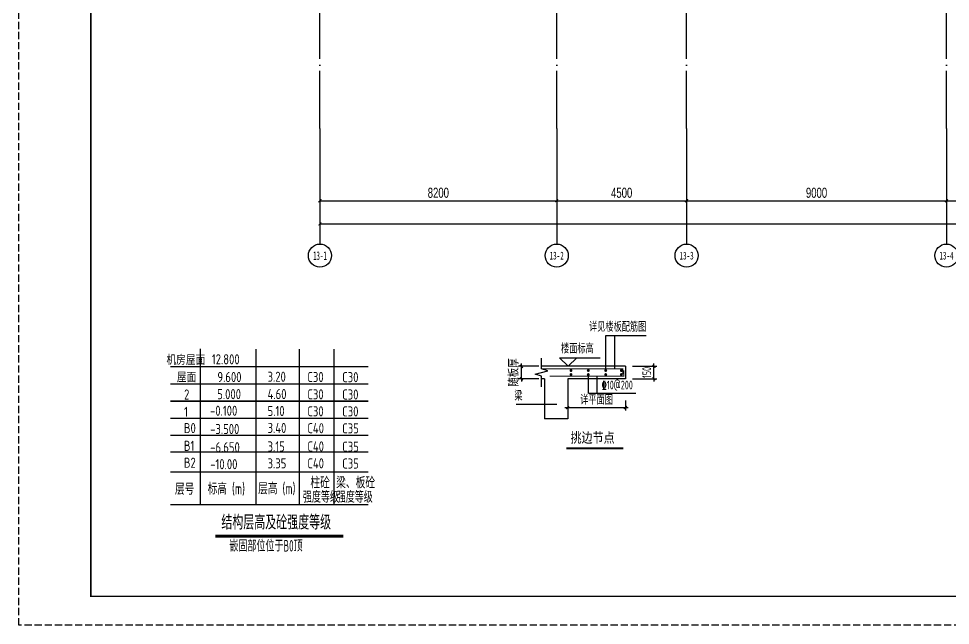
# Model space of a CAD drawing. Extents: x -67167 to 417929, y -86205 to 407116.
# Drawn here: x 73505 to 105777, y 232032 to 253045 of the extents above; entities that cross this region are included whole.
import ezdxf
from ezdxf.enums import TextEntityAlignment as Align

# ---------------------------------------------------------------- set-up
doc = ezdxf.new("R2010")
doc.units = 0
doc.header["$LTSCALE"] = 1000
doc.linetypes.add('DASH', pattern=[0.35, 0.25, -0.1])
doc.linetypes.add('X-104 13#平面$0$DOTE', pattern=[2.42, 2, -0.2, 0.02, -0.2])
doc.layers.get('Defpoints').update_dxf_attribs({"color": 165})
for name, color, linetype in [('AXIS_TEXT', 7, 'Continuous'), ('DIM', 3, 'Continuous'), ('REIN', 1, 'Continuous'), ('s-beam', 4, 'DASH'), ('s-dim', 3, 'Continuous'), ('s-rein', 1, 'Continuous'), ('s-text', 7, 'Continuous'), ('s-thin', 3, 'Continuous'), ('X-104 13#平面$0$01-标注_轴线坐标', 132, 'Continuous'), ('X-104 13#平面$0$02-TEXT_轴号', 7, 'Continuous'), ('X-104 13#平面$0$A_AXIS-轴线', 36, 'X-104 13#平面$0$DOTE'), ('X-104-9#-层高表$0$X-1#楼层高表$0$PUB_DIM', 3, 'Continuous'), ('X-104-9#-层高表$0$X-1#楼层高表$0$S-ANNO-TABS', 4, 'Continuous'), ('X-104-9#-层高表$0$说明文字', 7, 'Continuous'), ('墙柱说明', 7, 'Continuous'), ('砼墙', 2, 'Continuous')]:
    doc.layers.add(name, color=color, linetype=linetype)
doc.layers.add('楼板正筋钢筋', color=1, linetype='Continuous', lineweight=35)
doc.styles.add('-宋体', font='simhei.ttf', dxfattribs={"width": 0.8})
doc.styles.add('COMPLEX', font='COMPLEX')
doc.styles.add('TSSD_Dimension', font='Tssdeng.shx', dxfattribs={"width": 0.7, "bigfont": 'hztxt.shx'})
doc.styles.add('TSSD_Label', font='tssdeng.shx', dxfattribs={"width": 0.7, "bigfont": 'hztxt.shx'})
doc.styles.add('X-104 13#平面$0$_TCH_AXIS', font='STXIHEI.TTF', dxfattribs={"width": 0.75})
doc.styles.add('X-104 13#平面$0$_TCH_DIM_T3', font='', dxfattribs={"width": 0.705882})
doc.styles.add('X-104-9#-层高表$0$hzjg', font='tssdeng.shx', dxfattribs={"width": 0.8, "bigfont": 'tssdchn.shx'})
doc.styles.get('X-104 13#平面$0$_TCH_DIM_T3').set_extended_font_data('FZXiHei I-Z08S')
doc.dimstyles.new('TSSD_100_100', dxfattribs={"dimtxt": 300, "dimasz": 100, "dimexe": 100, "dimexo": 250, "dimgap": 100, "dimtad": 1, "dimdec": 0, "dimzin": 0, "dimdsep": 46, "dimtxsty": 'TSSD_Dimension', "dimblk": 'ARCHTICK', "dimblk1": 'ARCHTICK', "dimblk2": 'ARCHTICK', "dimcen": 0, "dimdle": 100, "dimclrt": 7, "dimadec": 0, "dimazin": 0, "dimtfac": 1, "dimtdec": 0, "dimtix": 1, "dimtmove": 2, "dimatfit": 3, "dimfxl": 1, "dimtolj": 1, "dimtzin": 0, "dimarcsym": 0})
doc.dimstyles.new('TSSD_25_100', dxfattribs={"dimtxt": 350, "dimasz": 100, "dimexe": 100, "dimexo": 250, "dimgap": 100, "dimtad": 1, "dimdec": 0, "dimlfac": 0.25, "dimzin": 0, "dimdsep": 46, "dimtxsty": 'TSSD_Dimension', "dimblk": 'ARCHTICK', "dimblk1": 'ARCHTICK', "dimblk2": 'ARCHTICK', "dimcen": 0, "dimdle": 100, "dimclrt": 7, "dimadec": 0, "dimazin": 0, "dimtfac": 1, "dimtdec": 0, "dimtix": 1, "dimtmove": 2, "dimatfit": 3, "dimfxl": 1, "dimtolj": 1, "dimtzin": 0, "dimarcsym": 0})
doc.dimstyles.new('X-104 13#平面$0$_TCH_ARCH&&100', dxfattribs={"dimtxt": 350, "dimasz": 100, "dimexe": 250, "dimexo": 300, "dimgap": 100, "dimtad": 1, "dimdec": 0, "dimzin": 0, "dimdsep": 46, "dimtxsty": 'X-104 13#平面$0$_TCH_DIM_T3', "dimblk": 'X-104 13#平面$0$_ArchTick', "dimcen": 0.09, "dimclrt": 7, "dimazin": 2, "dimtfac": 1, "dimtdec": 0, "dimtix": 1, "dimtmove": 2, "dimatfit": 3, "dimfxl": 1, "dimtolj": 1, "dimtzin": 0, "dimarcsym": 0})

# ---------------------------------------------------------------- blocks, each defined once
blk = doc.blocks.new('_AXISO')
blk.add_circle((0, 0), 0.5)
at = {"layer": 'AXIS_TEXT', "style": 'COMPLEX', "width": 1.041667}
blk.add_attdef('A', text='', height=0.56, dxfattribs=at).set_placement((-0.25, -0.28), (0.25, -0.28), align=Align.FIT)
blk = doc.blocks.new('X-104 13#平面$0$_ArchTick')
at = {"color": 0, "linetype": 'ByBlock', "const_width": 0.4}
blk.add_lwpolyline([(-0.5, -0.5), (0.5, 0.5)], dxfattribs=at)
blk = doc.blocks.new('*D467')
at = {"layer": 'Defpoints', "color": 0, "transparency": 16777216}
for p in [(-200, -7401), (57500, -7401), (57500, -10701)]:
    blk.add_point(p, dxfattribs=at)
at = {"layer": 'X-104 13#平面$0$01-标注_轴线坐标', "color": 0, "lineweight": -2, "transparency": 16777216}
for p, q in [((-200, -7701), (-200, -10951)), ((57500, -7701), (57500, -10951)), ((-200, -10701), (57500, -10701))]:
    blk.add_line(p, q, dxfattribs=at)
at = {"layer": 'X-104 13#平面$0$01-标注_轴线坐标', "color": 0, "lineweight": -2, "transparency": 16777216, "xscale": 100, "yscale": 100, "zscale": 100, "rotation": 180}
blk.add_blockref('X-104 13#平面$0$_ArchTick', (-200, -10701), dxfattribs=at)
at = {"layer": 'X-104 13#平面$0$01-标注_轴线坐标', "color": 0, "lineweight": -2, "transparency": 16777216, "xscale": 100, "yscale": 100, "zscale": 100}
blk.add_blockref('X-104 13#平面$0$_ArchTick', (57500, -10701), dxfattribs=at)
at = {"layer": 'X-104 13#平面$0$01-标注_轴线坐标', "color": 7, "transparency": 16777216, "insert": (28650, -10426), "char_height": 350, "attachment_point": 5, "style": 'X-104 13#平面$0$_TCH_DIM_T3'}
blk.add_mtext('\\A1;57700', dxfattribs=at)
blk = doc.blocks.new('*D468')
at = {"layer": 'Defpoints', "color": 0, "transparency": 16777216}
for p in [(-200, -7401), (8000, -7401), (8000, -9901)]:
    blk.add_point(p, dxfattribs=at)
at = {"layer": 'X-104 13#平面$0$01-标注_轴线坐标', "color": 0, "lineweight": -2, "transparency": 16777216}
for p, q in [((-200, -7701), (-200, -10151)), ((8000, -7701), (8000, -10151)), ((-200, -9901), (8000, -9901))]:
    blk.add_line(p, q, dxfattribs=at)
at = {"layer": 'X-104 13#平面$0$01-标注_轴线坐标', "color": 0, "lineweight": -2, "transparency": 16777216, "xscale": 100, "yscale": 100, "zscale": 100, "rotation": 180}
blk.add_blockref('X-104 13#平面$0$_ArchTick', (-200, -9901), dxfattribs=at)
at = {"layer": 'X-104 13#平面$0$01-标注_轴线坐标', "color": 0, "lineweight": -2, "transparency": 16777216, "xscale": 100, "yscale": 100, "zscale": 100}
blk.add_blockref('X-104 13#平面$0$_ArchTick', (8000, -9901), dxfattribs=at)
at = {"layer": 'X-104 13#平面$0$01-标注_轴线坐标', "color": 7, "transparency": 16777216, "insert": (3900, -9626), "char_height": 350, "attachment_point": 5, "style": 'X-104 13#平面$0$_TCH_DIM_T3'}
blk.add_mtext('\\A1;8200', dxfattribs=at)
blk = doc.blocks.new('*D469')
at = {"layer": 'Defpoints', "color": 0, "transparency": 16777216}
for p in [(8000, -7401), (12500, -7401), (12500, -9901)]:
    blk.add_point(p, dxfattribs=at)
at = {"layer": 'X-104 13#平面$0$01-标注_轴线坐标', "color": 0, "lineweight": -2, "transparency": 16777216}
for p, q in [((8000, -7701), (8000, -10151)), ((12500, -7701), (12500, -10151)), ((8000, -9901), (12500, -9901))]:
    blk.add_line(p, q, dxfattribs=at)
at = {"layer": 'X-104 13#平面$0$01-标注_轴线坐标', "color": 0, "lineweight": -2, "transparency": 16777216, "xscale": 100, "yscale": 100, "zscale": 100, "rotation": 180}
blk.add_blockref('X-104 13#平面$0$_ArchTick', (8000, -9901), dxfattribs=at)
at = {"layer": 'X-104 13#平面$0$01-标注_轴线坐标', "color": 0, "lineweight": -2, "transparency": 16777216, "xscale": 100, "yscale": 100, "zscale": 100}
blk.add_blockref('X-104 13#平面$0$_ArchTick', (12500, -9901), dxfattribs=at)
at = {"layer": 'X-104 13#平面$0$01-标注_轴线坐标', "color": 7, "transparency": 16777216, "insert": (10250, -9626), "char_height": 350, "attachment_point": 5, "style": 'X-104 13#平面$0$_TCH_DIM_T3'}
blk.add_mtext('\\A1;4500', dxfattribs=at)
blk = doc.blocks.new('*D470')
at = {"layer": 'Defpoints', "color": 0, "transparency": 16777216}
for p in [(12500, -7401), (21500, -7401), (21500, -9901)]:
    blk.add_point(p, dxfattribs=at)
at = {"layer": 'X-104 13#平面$0$01-标注_轴线坐标', "color": 0, "lineweight": -2, "transparency": 16777216}
for p, q in [((12500, -7701), (12500, -10151)), ((21500, -7701), (21500, -10151)), ((12500, -9901), (21500, -9901))]:
    blk.add_line(p, q, dxfattribs=at)
at = {"layer": 'X-104 13#平面$0$01-标注_轴线坐标', "color": 0, "lineweight": -2, "transparency": 16777216, "xscale": 100, "yscale": 100, "zscale": 100, "rotation": 180}
blk.add_blockref('X-104 13#平面$0$_ArchTick', (12500, -9901), dxfattribs=at)
at = {"layer": 'X-104 13#平面$0$01-标注_轴线坐标', "color": 0, "lineweight": -2, "transparency": 16777216, "xscale": 100, "yscale": 100, "zscale": 100}
blk.add_blockref('X-104 13#平面$0$_ArchTick', (21500, -9901), dxfattribs=at)
at = {"layer": 'X-104 13#平面$0$01-标注_轴线坐标', "color": 7, "transparency": 16777216, "insert": (17000, -9626), "char_height": 350, "attachment_point": 5, "style": 'X-104 13#平面$0$_TCH_DIM_T3'}
blk.add_mtext('\\A1;9000', dxfattribs=at)
blk = doc.blocks.new('*D471')
at = {"layer": 'Defpoints', "color": 0, "transparency": 16777216}
for p in [(21500, -7401), (30500, -7401), (30500, -9901)]:
    blk.add_point(p, dxfattribs=at)
at = {"layer": 'X-104 13#平面$0$01-标注_轴线坐标', "color": 0, "lineweight": -2, "transparency": 16777216}
for p, q in [((21500, -7701), (21500, -10151)), ((30500, -7701), (30500, -10151)), ((21500, -9901), (30500, -9901))]:
    blk.add_line(p, q, dxfattribs=at)
at = {"layer": 'X-104 13#平面$0$01-标注_轴线坐标', "color": 0, "lineweight": -2, "transparency": 16777216, "xscale": 100, "yscale": 100, "zscale": 100, "rotation": 180}
blk.add_blockref('X-104 13#平面$0$_ArchTick', (21500, -9901), dxfattribs=at)
at = {"layer": 'X-104 13#平面$0$01-标注_轴线坐标', "color": 0, "lineweight": -2, "transparency": 16777216, "xscale": 100, "yscale": 100, "zscale": 100}
blk.add_blockref('X-104 13#平面$0$_ArchTick', (30500, -9901), dxfattribs=at)
at = {"layer": 'X-104 13#平面$0$01-标注_轴线坐标', "color": 7, "transparency": 16777216, "insert": (26000, -9626), "char_height": 350, "attachment_point": 5, "style": 'X-104 13#平面$0$_TCH_DIM_T3'}
blk.add_mtext('\\A1;9000', dxfattribs=at)
blk = doc.blocks.new('图框-A1')
for points, const_width in [([(0, 0), (841, 0), (841, 594), (0, 594)], 0.05), ([(766, 584), (25, 584), (25, 10), (766, 10)], 0.5)]:
    blk.add_lwpolyline(points, close=True, dxfattribs=dict(const_width=const_width))
blk = doc.blocks.new('A$C58514C86')
at = {"layer": 'X-104-9#-层高表$0$X-1#楼层高表$0$PUB_DIM', "const_width": 100}
blk.add_lwpolyline([(1670, 531), (6110, 531)], dxfattribs=at)
at = {"layer": 'X-104-9#-层高表$0$X-1#楼层高表$0$S-ANNO-TABS'}
for p, q in [((1155, 1629), (1155, 7022)), ((3089, 1629), (3089, 7010)), ((3089, 2229), (3089, 6893)), ((4591, 1629), (4591, 7010)), ((4591, 2229), (4591, 6893)), ((5791, 1629), (5791, 7014)), ((118, 6410), (6970, 6410)), ((118, 5810), (6970, 5810)), ((118, 5210), (6970, 5210)), ((118, 4623), (6970, 4623)), ((118, 4037), (6970, 4037)), ((118, 3450), (6970, 3450)), ((118, 2756), (6970, 2756)), ((118, 2756), (6970, 2756)), ((118, 2756), (6970, 2756)), ((118, 2756), (6970, 2756)), ((118, 2756), (6970, 2756)), ((118, 2756), (6970, 2756)), ((118, 2756), (6970, 2756)), ((118, 2756), (6970, 2756))]:
    blk.add_line(p, q, dxfattribs=at)
at = {"layer": 'X-104-9#-层高表$0$X-1#楼层高表$0$S-ANNO-TABS', "const_width": 30}
blk.add_lwpolyline([(118, 1629), (6970, 1629)], dxfattribs=at)
at = {"layer": 'X-104-9#-层高表$0$说明文字'}
blk.add_line((118, 1629), (6970, 1629), dxfattribs=at)
at = {"layer": 'X-104-9#-层高表$0$说明文字', "style": 'X-104-9#-层高表$0$hzjg'}
for s, height, width, p in [('机房屋面', 350, 0.8, (-20, 6466)), ('12.800', 350, 0.8, (1552, 6485)), ('屋面', 350, 0.8, (340, 5866)), ('9.600', 350, 0.8, (1744, 5870)), ('3.20', 350, 0.8, (3482, 5880)), ('C30', 350, 0.8, (4860, 5871)), ('C30', 350, 0.8, (6067, 5865)), ('2', 350, 0.8, (590, 5266)), ('5.000', 350, 0.8, (1738, 5277)), ('4.60', 350, 0.8, (3482, 5280)), ('C30', 350, 0.8, (4860, 5271)), ('C30', 350, 0.8, (6067, 5265)), ('1', 350, 0.8, (590, 4666)), ('-0.100', 350, 0.8, (1489, 4702)), ('5.10', 350, 0.8, (3482, 4693)), ('C30', 350, 0.8, (4860, 4684)), ('C30', 350, 0.8, (6067, 4679)), ('B0', 350, 0.8, (585, 4101)), ('-3.500', 350, 0.8, (1495, 4070)), ('3.40', 350, 0.8, (3482, 4107)), ('C40', 350, 0.8, (4860, 4098)), ('C35', 350, 0.8, (6067, 4092)), ('B1', 350, 0.8, (584, 3488)), ('-6.650', 350, 0.8, (1495, 3438)), ('3.15', 350, 0.8, (3482, 3466)), ('C40', 350, 0.8, (4860, 3466)), ('C35', 350, 0.8, (6067, 3460)), ('B2', 350, 0.8, (584, 2901)), ('3.35', 350, 0.8, (3482, 2880)), ('C40', 350, 0.8, (4860, 2879)), ('-10.00', 350, 0.8, (1495, 2852)), ('C35', 350, 0.8, (6067, 2874)), ('柱砼', 400, 0.65, (4964, 2186)), ('梁、板砼', 400, 0.65, (5856, 2186)), ('层号', 400, 0.8, (272, 1966)), ('标高 (m)', 400, 0.7, (1407, 1976)), ('层高 (m)', 400, 0.7, (3154, 1983)), ('强度等级', 400, 0.6, (4704, 1693)), ('强度等级', 400, 0.6, (5877, 1693)), (' 结构层高及砼强度等级', 500, 0.8, (1638, 762)), ('嵌固部位位于B0顶', 400, 0.6, (2160, 0))]:
    blk.add_text(s, height=height, rotation=359.9995, dxfattribs=dict(at, width=width)).set_placement(p)
blk = doc.blocks.new('_ArchTick')
at = {"color": 0, "linetype": 'ByBlock', "const_width": 0.4}
blk.add_lwpolyline([(-0.5, -0.5), (0.5, 0.5)], dxfattribs=at)
blk = doc.blocks.new('*D287')
at = {"layer": 'Defpoints', "color": 0, "transparency": 16777216}
for p in [(90922, 241003), (91778, 241003), (91778, 240573)]:
    blk.add_point(p, dxfattribs=at)
at = {"layer": 's-dim', "color": 0, "lineweight": -2, "transparency": 16777216}
for p, q in [((90922, 241003), (90922, 241103)), ((91528, 241003), (90822, 241003)), ((90922, 240573), (90922, 241003)), ((91528, 240573), (90822, 240573)), ((90922, 240573), (90922, 240473))]:
    blk.add_line(p, q, dxfattribs=at)
at = {"layer": 's-dim', "color": 0, "lineweight": -2, "transparency": 16777216, "xscale": 100, "yscale": 100, "zscale": 100}
for p, rotation in [((90922, 241003), 270), ((90922, 240573), 90)]:
    blk.add_blockref('_ArchTick', p, dxfattribs=dict(at, rotation=rotation))
at = {"layer": 's-dim', "color": 7, "transparency": 16777216, "insert": (90647, 240788), "char_height": 350, "attachment_point": 5, "rotation": 90, "style": 'TSSD_Dimension'}
blk.add_mtext('\\A1;随板厚', dxfattribs=at)
blk = doc.blocks.new('*D288')
at = {"layer": 'Defpoints', "color": 0, "transparency": 16777216}
for p in [(92523, 240072), (94523, 240072), (94523, 239574)]:
    blk.add_point(p, dxfattribs=at)
at = {"layer": 's-dim', "color": 0, "lineweight": -2, "transparency": 16777216}
for p, q in [((92523, 239822), (92523, 239474)), ((94523, 239822), (94523, 239474)), ((92423, 239574), (94623, 239574))]:
    blk.add_line(p, q, dxfattribs=at)
at = {"layer": 's-dim', "color": 0, "lineweight": -2, "transparency": 16777216, "xscale": 100, "yscale": 100, "zscale": 100, "rotation": 180}
blk.add_blockref('_ArchTick', (92523, 239574), dxfattribs=at)
at = {"layer": 's-dim', "color": 0, "lineweight": -2, "transparency": 16777216, "xscale": 100, "yscale": 100, "zscale": 100}
blk.add_blockref('_ArchTick', (94523, 239574), dxfattribs=at)
at = {"layer": 's-dim', "color": 7, "transparency": 16777216, "insert": (93523, 239824), "char_height": 300, "attachment_point": 5, "style": 'TSSD_Dimension'}
blk.add_mtext('\\A1;详平面图', dxfattribs=at)
blk = doc.blocks.new('*D289')
at = {"layer": 'Defpoints', "color": 0, "transparency": 16777216}
for p in [(94523, 241003), (95509, 241003), (94523, 240573)]:
    blk.add_point(p, dxfattribs=at)
at = {"layer": 'DIM', "color": 0, "lineweight": -2, "transparency": 16777216}
for p, q in [((95509, 241003), (95509, 241103)), ((94773, 241003), (95609, 241003)), ((95509, 240573), (95509, 241003)), ((94773, 240573), (95609, 240573)), ((95509, 240573), (95509, 240473))]:
    blk.add_line(p, q, dxfattribs=at)
at = {"layer": 'DIM', "color": 0, "lineweight": -2, "transparency": 16777216, "xscale": 100, "yscale": 100, "zscale": 100}
for p, rotation in [((95509, 241003), 270), ((95509, 240573), 90)]:
    blk.add_blockref('_ArchTick', p, dxfattribs=dict(at, rotation=rotation))
at = {"layer": 'DIM', "color": 7, "transparency": 16777216, "insert": (95259, 240788), "char_height": 300, "attachment_point": 5, "rotation": 90, "style": 'TSSD_Dimension'}
blk.add_mtext('\\A1;150', dxfattribs=at)
blk = doc.blocks.new('X-104 13#平面$0$轴网')
at = {"layer": 'X-104 13#平面$0$01-标注_轴线坐标'}
for p, q in [((-200, -7401), (-200, -11401)), ((8000, -7401), (8000, -11401)), ((12500, -7401), (12500, -11401)), ((21500, -7401), (21500, -11401))]:
    blk.add_line(p, q, dxfattribs=at)
at = {"layer": 'X-104 13#平面$0$A_AXIS-轴线', "linetype": 'X-104 13#平面$0$DOTE'}
for p, q in [((-200, -7401), (-200, 26620.3)), ((8000, -7401), (8000, 26620.3)), ((12500, -7401), (12500, 26620.3)), ((21500, -7401), (21500, 26620.3))]:
    blk.add_line(p, q, dxfattribs=at)
at = {"layer": 'X-104 13#平面$0$01-标注_轴线坐标'}
ref = blk.add_blockref('_AXISO', (-200, -11801), dxfattribs=dict(at, xscale=799.9999999999999, yscale=799.9999999999999, zscale=799.9999999999999))
ref.add_attrib('A', '13-1', dxfattribs={"layer": 'X-104 13#平面$0$02-TEXT_轴号', "height": 294.76, "style": 'X-104 13#平面$0$_TCH_AXIS', "width": 0.605162}).set_placement((-438.1, -11948.4), (38.1, -11948.4), align=Align.FIT)
ref = blk.add_blockref('_AXISO', (8000, -11801), dxfattribs=dict(at, xscale=799.9999999999999, yscale=799.9999999999999, zscale=799.9999999999999))
ref.add_attrib('A', '13-2', dxfattribs={"layer": 'X-104 13#平面$0$02-TEXT_轴号', "height": 271.23, "style": 'X-104 13#平面$0$_TCH_AXIS', "width": 0.676708}).set_placement((7755, -11936.6), (8245, -11936.6), align=Align.FIT)
ref = blk.add_blockref('_AXISO', (12500, -11801), dxfattribs=dict(at, xscale=799.9999999999999, yscale=799.9999999999999, zscale=799.9999999999999))
ref.add_attrib('A', '13-3', dxfattribs={"layer": 'X-104 13#平面$0$02-TEXT_轴号', "height": 271.46, "style": 'X-104 13#平面$0$_TCH_AXIS', "width": 0.675963}).set_placement((12255.1, -11936.7), (12744.9, -11936.7), align=Align.FIT)
ref = blk.add_blockref('_AXISO', (21500, -11801), dxfattribs=dict(at, xscale=799.9999999999999, yscale=799.9999999999999, zscale=799.9999999999999))
ref.add_attrib('A', '13-4', dxfattribs={"layer": 'X-104 13#平面$0$02-TEXT_轴号', "height": 270.2, "rotation": 360, "style": 'X-104 13#平面$0$_TCH_AXIS', "width": 0.680062}).set_placement((21254.7, -11936.1), (21745.3, -11936.1), align=Align.FIT)
for p1, p2, distance, picture, middle in [((-200, -7401), (57500, -7401), -3300, '*D467', (28650, -10426)), ((-200, -7401), (8000, -7401), -2500, '*D468', (3900, -9626)), ((8000, -7401), (12500, -7401), -2500, '*D469', (10250, -9626)), ((12500, -7401), (21500, -7401), -2500, '*D470', (17000, -9626)), ((21500, -7401), (30500, -7401), -2500, '*D471', (26000, -9626))]:
    dim = blk.add_aligned_dim(p1=p1, p2=p2, distance=distance, dimstyle='X-104 13#平面$0$_TCH_ARCH&&100', dxfattribs=at)
    dim.commit()
    dim.dimension.update_dxf_attribs({"geometry": picture, "text_midpoint": middle})

msp = doc.modelspace()

# ---------------------------------------------------------------- linework, layer by layer
at = {"layer": 'REIN'}
msp.add_lwpolyline([(78764.091, 239796.988, 50, 50, 0), (85616.539, 239796.95, 50, 50, 0)], format="xyseb", dxfattribs=at)
at = {"layer": 's-beam'}
msp.add_lwpolyline([(73507.759, 291434.23), (157607.759, 291434.231), (157607.76, 232034.231), (73507.76, 232034.23)], close=True, dxfattribs=at)
at = {"layer": 's-dim'}
msp.add_lwpolyline([(91618.766, 240293.039), (91618.766, 240658.039), (91398.766, 240728.039), (91838.766, 240848.039), (91618.766, 240918.039), (91618.766, 241283.039)], dxfattribs=at)
at = {"layer": 's-rein', "const_width": 50}
for points in [[(92663.143, 240858.586, -1), (92613.143, 240858.586, -1)], [(92663.143, 240717.491, 1), (92613.143, 240717.491, 1)], [(93260.064, 240858.586, -1), (93210.064, 240858.586, -1)], [(93260.064, 240717.491, 1), (93210.064, 240717.491, 1)], [(93865.729, 240858.586, -1), (93815.729, 240858.586, -1)], [(93865.729, 240717.491, 1), (93815.729, 240717.491, 1)], [(94407.664, 240858.586, -1), (94357.664, 240858.586, -1)], [(94407.664, 240717.491, 1), (94357.664, 240717.491, 1)]]:
    msp.add_lwpolyline(points, format="xyb", close=True, dxfattribs=at)
at = {"layer": 's-text'}
for p, q in [((93840.729, 240858.586), (93840.729, 242071.219)), ((93840.729, 242071.219), (95246.436, 242071.219)), ((94158.664, 240913.077), (94158.664, 242071.219)), ((93240.505, 240071.67), (93240.505, 240712.074)), ((93546.91, 240071.67), (93546.91, 240663)), ((93240.505, 240071.67), (94877.833, 240071.67)), ((92152.173, 239682.955), (90738.313, 239682.955))]:
    msp.add_line(p, q, dxfattribs=at)
at = {"layer": 's-thin'}
for p, q in [((92534.935, 241003.039), (92234.935, 241303.039)), ((92234.935, 241303.039), (92834.935, 241303.039)), ((92534.935, 241003.039), (92834.935, 241303.039)), ((92834.935, 241303.039), (93642.628, 241303.039))]:
    msp.add_line(p, q, dxfattribs=at)
at = {"layer": '墙柱说明', "ltscale": 1000, "const_width": 75}
msp.add_lwpolyline([(92474.956, 238160.306), (94446.19, 238160.306)], dxfattribs=at)
at = {"layer": '楼板正筋钢筋', "const_width": 30}
for points in [[(94432.61, 240727.489), (94432.61, 240727.489), (94432.61, 240913.077), (91618.766, 240913.077)], [(94467.906, 240860.705), (94467.906, 240663), (91897.275, 240663)]]:
    msp.add_lwpolyline(points, dxfattribs=at)
at = {"layer": '砼墙'}
for p, q in [((94522.61, 241003.039), (91618.766, 241003.039)), ((94522.61, 241003.039), (94522.61, 240573.039)), ((91722.61, 240573.039), (91618.766, 240573.039)), ((91722.61, 240573.039), (91722.61, 239181.899)), ((94522.61, 240573.039), (92522.61, 240573.039)), ((92522.61, 240573.039), (92522.61, 239181.899)), ((92522.61, 239181.899), (91722.61, 239181.899))]:
    msp.add_line(p, q, dxfattribs=at)

# ---------------------------------------------------------------- block references
at = {"xscale": 99.99999999999999, "yscale": 99.99999999999999, "zscale": 99.99999999999999, "rotation": 6.766459210986319e-07}
msp.add_blockref('图框-A1', (73507.76, 232034.23), dxfattribs=at)
at = {"rotation": 6.766459210986319e-07}
msp.add_blockref('X-104 13#平面$0$轴网', (84142.281, 256637.948), dxfattribs=at)
at = {"layer": 'DIM'}
msp.add_blockref('A$C58514C86', (78646.069, 234587.398), dxfattribs=at)

# ---------------------------------------------------------------- texts
at = {"layer": 's-thin', "style": 'TSSD_Label', "width": 0.7}
for s, p in [('详见楼板配筋图', (95246.07, 242115.041)), ('楼面标高', (93426.295, 241363.039)), ('%%13210@200', (94780.57, 240115.492)), ('梁 ', (91090.081, 239727.066))]:
    msp.add_text(s, height=300, dxfattribs=at).set_placement(p, align=Align.BOTTOM_RIGHT)
at = {"layer": '墙柱说明', "style": '-宋体', "width": 0.8}
msp.add_text('挑边节点', height=350, dxfattribs=at).set_placement((92621.73, 238360.021))

# ---------------------------------------------------------------- dimensions: what is measured, and where the dimension line sits
at = {"layer": 'DIM'}
dim = msp.add_linear_dim(base=(95508.631, 241003.039), p1=(94522.61, 240573.039), p2=(94522.61, 241003.039), angle=90, text='150', dimstyle='TSSD_100_100', dxfattribs=at)
dim.commit()
dim.dimension.update_dxf_attribs({"geometry": '*D289', "text_midpoint": (95258.631, 240788.039)})
at = {"layer": 's-dim'}
dim = msp.add_linear_dim(base=(90922.234, 241003.039), p1=(91777.856, 240573.039), p2=(91777.856, 241003.039), angle=90, text='随板厚', dimstyle='TSSD_25_100', dxfattribs=at)
dim.commit()
dim.dimension.update_dxf_attribs({"geometry": '*D287', "text_midpoint": (90647.234, 240788.039)})
dim = msp.add_linear_dim(base=(94522.61, 239573.949), p1=(92522.61, 240071.67), p2=(94522.61, 240071.67), text='详平面图', dimstyle='TSSD_100_100', dxfattribs=at)
dim.commit()
dim.dimension.update_dxf_attribs({"geometry": '*D288', "text_midpoint": (93522.61, 239823.949)})

doc.saveas('drawing.dxf')
